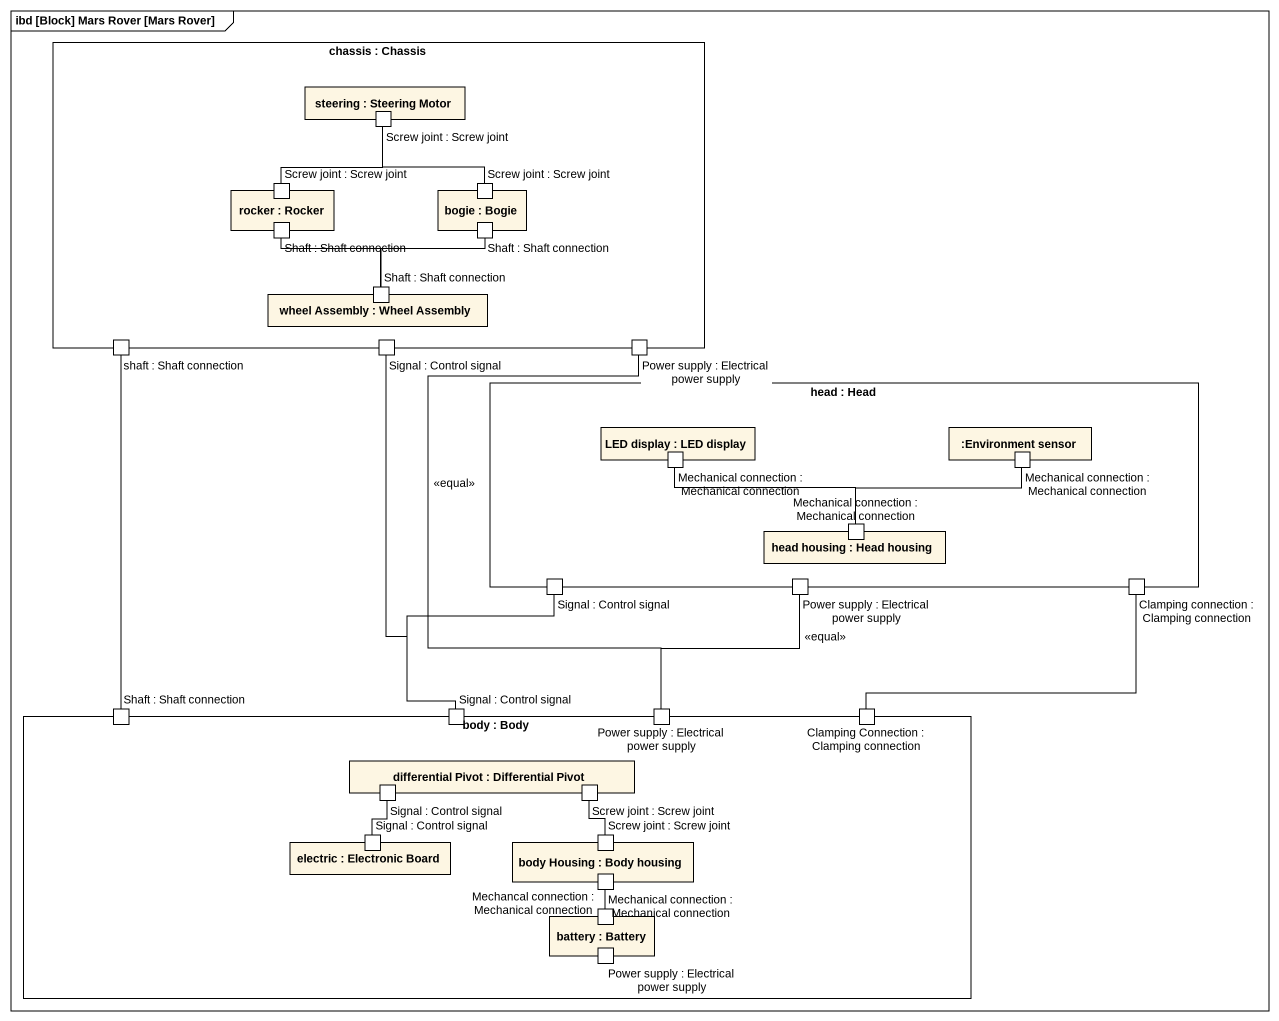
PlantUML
@startuml
mainframe ibd [Block] Mars Rover [Mars Rover]
rectangle "chassis : Chassis" as chassis {
  rectangle "steering : Steering Motor" as steering {
    port "Screw joint : Screw joint" as Screw_joint_Screw_joint
  }
  rectangle "rocker : Rocker" as rocker {
    port "Screw joint : Screw joint" as Screw_joint_Screw_joint_2
    port "Shaft : Shaft connection" as Shaft_Shaft_connection
  }
  rectangle "bogie : Bogie" as bogie {
    port "Screw joint : Screw joint" as Screw_joint_Screw_joint_3
    port "Shaft : Shaft connection" as Shaft_Shaft_connection_2
  }
  rectangle "wheel Assembly : Wheel Assembly" as wheel_Assembly {
    port "Shaft : Shaft connection" as Shaft_Shaft_connection_3
  }
  port "shaft : Shaft connection" as shaft_Shaft_connection
  port "Signal : Control signal" as Signal_Control_signal
  port "Power supply : Electrical power supply" as Power_supply_Electrical
}
rectangle "head : Head" as head {
  rectangle "LED display : LED display" as LED_display {
    port "Mechanical connection : Mechanical connection" as Mechanical_connection
  }
  rectangle ":Environment sensor" as Environment_sensor {
    port "Mechanical connection : Mechanical connection" as Mechanical_connection_2
  }
  rectangle "head housing : Head housing" as head_housing {
    port "Mechanical connection : Mechanical connection" as Mechanical_connection_3
  }
  port "Signal : Control signal" as Signal_Control_signal_2
  port "Power supply : Electrical power supply" as Power_supply_Electrical_2
  port "Clamping connection : Clamping connection" as Clamping_connection
}
rectangle "body : Body" as body {
  port "Shaft : Shaft connection" as Shaft_Shaft_connection_4
  port "Signal : Control signal" as Signal_Control_signal_3
  port "Power supply : Electrical power supply" as Power_supply_Electrical_3
  port "Clamping Connection : Clamping connection" as Clamping_Connection
  rectangle "differential Pivot : Differential Pivot" as differential_Pivot {
    port "Signal : Control signal" as Signal_Control_signal_4
    port "Screw joint : Screw joint" as Screw_joint_Screw_joint_4
  }
  rectangle "electric : Electronic Board" as electric {
    port "Signal : Control signal" as Signal_Control_signal_5
  }
  rectangle "body Housing : Body housing" as body_Housing {
    port "Screw joint : Screw joint" as Screw_joint_Screw_joint_5
    port "Mechancal connection : Mechanical connection" as Mechancal_connection
  }
  rectangle "battery : Battery" as battery {
    port "Mechanical connection : Mechanical connection" as Mechanical_connection_4
    port "Power supply : Electrical power supply" as Power_supply_Electrical_4
  }
}
Screw_joint_Screw_joint_2 -up- Screw_joint_Screw_joint
Screw_joint_Screw_joint_3 -up- Screw_joint_Screw_joint
Shaft_Shaft_connection_2 -- Shaft_Shaft_connection_3
Shaft_Shaft_connection_3 -up- Shaft_Shaft_connection
shaft_Shaft_connection -- Shaft_Shaft_connection_4
Mechanical_connection_3 -left- Mechanical_connection
Mechanical_connection_3 -right- Mechanical_connection_2
Signal_Control_signal_3 -up- Signal_Control_signal
Signal_Control_signal_3 -up- Signal_Control_signal_2
Power_supply_Electrical_3 -up- Power_supply_Electrical : <<equal>>
Power_supply_Electrical_3 -up- Power_supply_Electrical_2 : <<equal>>
Clamping_Connection -right- Clamping_connection
Signal_Control_signal_5 -up- Signal_Control_signal_4
Screw_joint_Screw_joint_5 -up- Screw_joint_Screw_joint_4
Mechanical_connection_4 -up- Mechancal_connection
@enduml
